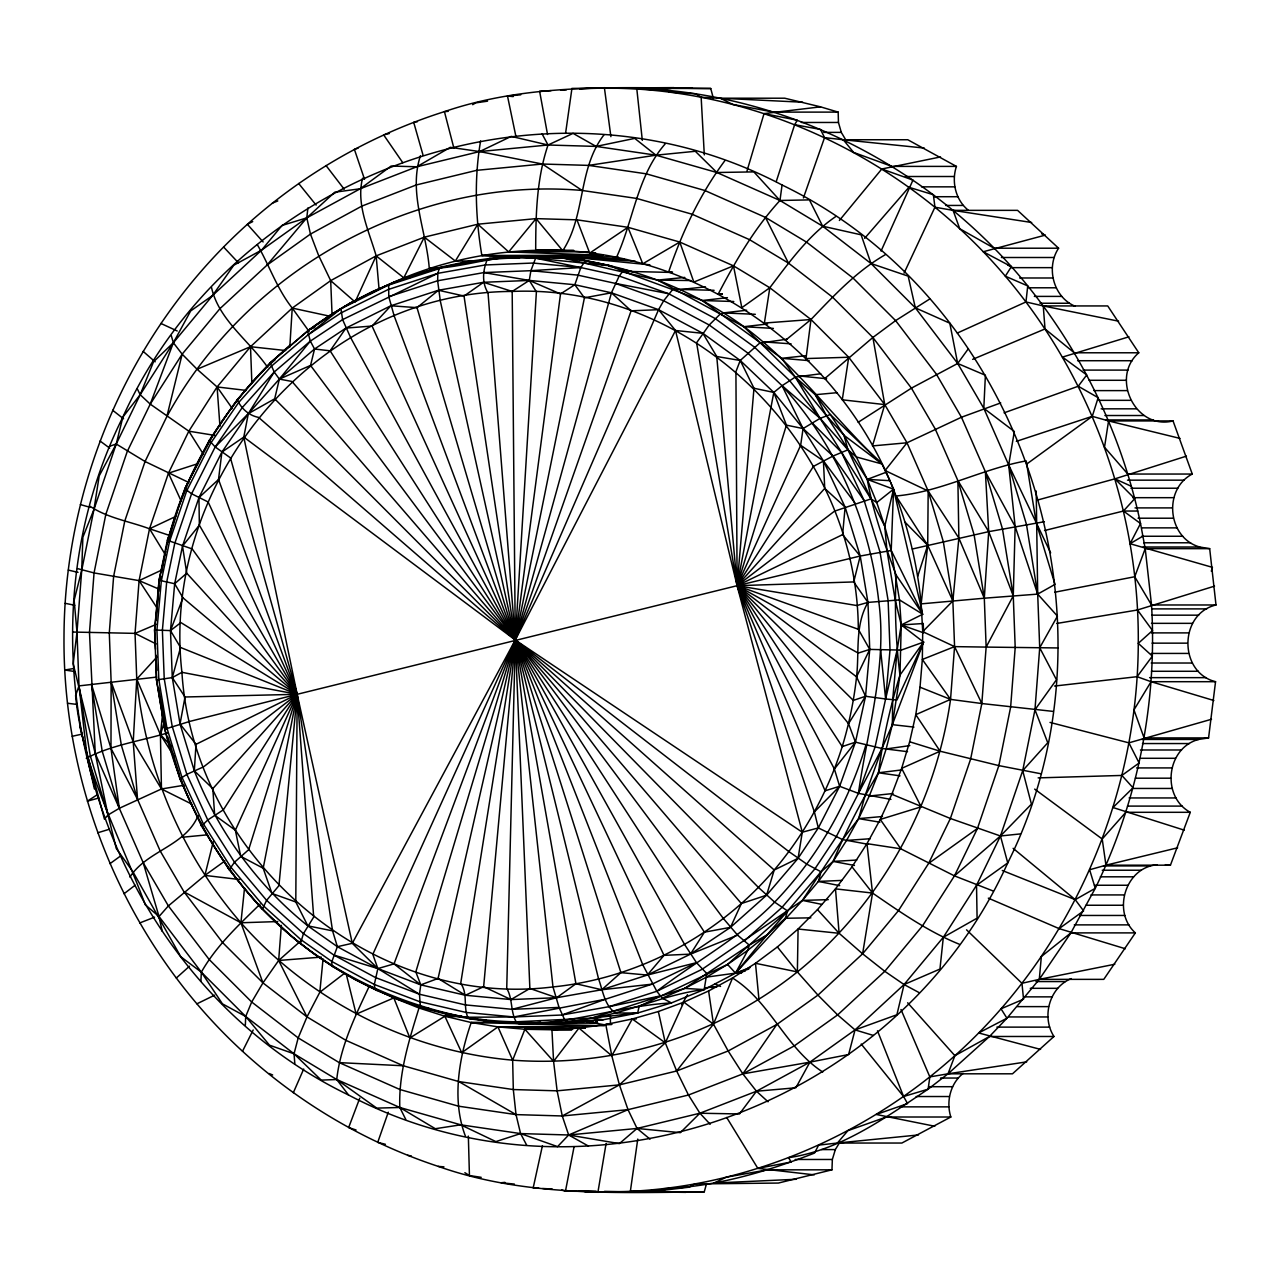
<?xml version="1.0" encoding="UTF-8"?>
<svg xmlns="http://www.w3.org/2000/svg" width="1280" height="1280" viewBox="0 0 1280 1280"><rect width="100%" height="100%" fill="white"/><g stroke="black" fill="none" stroke-linecap="round" stroke-linejoin="round"><path stroke-width="1.5" d="M293.76 938.128C356 989.712 435.12 1020.448 516.16 1021.824L518.752 1023.488C570.416 1024.704 620.016 1005.712 671.456 1002.912L662.192 998.144L656.816 991.264L642.752 964.768L515.28 640L394.208 316.032L388.768 296.688L437.632 280.768L483.936 272.576L530.896 270.688L577.696 275.104L615.296 283.376L663.696 300.736L709.2 324.992L747.568 352.88L782.08 385.696L803.072 428.576L823.424 460.896L845.12 507.12L860.208 556.032L867.952 602.4C854.688 625.52 859.44 651.584 856.56 676.832C853.952 700.48 849.152 723.84 842.224 746.608C827.984 791.712 804.816 833.936 774.208 870.016C718.8 935.184 638.208 978.368 552.976 986.928C368.96 1009.984 193.28 855.232 181.92 672.32C159.808 481.216 317.056 291.76 512.192 291.44C695.664 283.472 857.696 447.824 858.304 629.28L869.744 649.408L865.552 696.272L855.456 742.16L839.632 786.304L818.32 827.936L798.08 858.32L766.576 895.2L730.496 927.344L690.496 954.128L647.312 975.056L601.76 989.744L556.672 997.712L512.096 1009.312L465.296 1004.896L419.456 994.24L375.376 977.504L333.792 955.008L303.456 933.616L266.608 900.352L234.512 862.224L207.76 819.968L186.848 774.368L172.176 726.24L164.224 678.624L162.384 630.336L166.672 582.208L174.72 543.536L191.6 493.76L215.184 446.96L242.304 407.504L274.208 372.016L310.336 341.12L342.608 319.616L437.872 273.328L485.136 264.976L533.072 263.04L580.832 267.552L619.216 276L668.608 293.712L715.056 318.48L754.224 346.944L789.44 380.432L820.112 418.352L847.952 449.824L856.32 456.96L867.264 479.392L876.752 502.528L884.752 526.24L891.216 550.448L899.488 599.904L901.232 624.944L899.968 675.104L892.336 724.656L886.16 748.96L878.464 772.784L869.28 796.032L858.624 818.624L846.56 840.432L833.136 861.408L818.4 881.424L802.432 900.4L735.536 973.136L704.176 989.584L671.456 1002.912L637.664 1013.008L603.088 1019.792L568.048 1023.2L518.752 1023.488L494.384 1022L470.16 1018.896L446.192 1014.16L422.576 1007.824L399.408 999.904L376.784 990.448L354.832 979.488L333.616 967.088L313.232 953.28L293.76 938.128L262.368 909.152L241.728 885.296L229.184 869.744L213.04 844.704L201.536 826.064L179.92 778.912L164.752 729.168L156.512 679.92L154.608 630L159.056 580.256L167.376 540.272L184.816 488.816L209.216 440.432L223.888 418.592L237.248 399.632L270.224 362.944L309.264 329.648L329.472 315.568L350.528 302.88L372.336 291.616L394.832 281.872L417.888 273.648L441.44 266.992L465.344 261.92L489.52 258.48L513.872 256.672L538.272 256.512L623.696 258.88M428.48 1008.64L422.576 1007.824L420.4 1006.224L419.456 994.24L377.856 968.592L337.376 946.688L307.84 925.856L295.792 901.984L297.168 694.304L243.792 437.088L248.32 413.648L274.208 372.016L270.224 362.944L309.264 329.648L314.72 327.44M610.384 1023.936L610.432 1016.064M1036.208 491.024L1037.696 594.112L1039.712 647.776L1034.96 709.76L1022.704 770.64L1000.448 835.984L976.528 885.312L943.328 937.264L904.064 984.544L855.04 1029.904L809.888 1062.144L756.464 1091.232L699.904 1113.216L637.056 1128.448L568.656 1134.992L520.576 1133.584L460.72 1124.816L399.808 1107.488L376.768 1108.112L336.736 1079.52L294.032 1053.808L269.504 1045.184L245.696 1016.48L201.344 972.16L180.816 956.8L132.88 871.68L116.288 848.512L108 815.008L95.264 753.552L89.488 632.528L94.048 572.928L105.824 514.384L127.232 451.552L150.24 404.128L182.16 354.16L219.904 308.688L267.056 265.088L310.464 234.08L361.84 206.112L416.224 184.976L476.656 170.336L542.432 164.032L588.656 165.392L646.224 173.824L704.784 190.48L765.44 217.376L806.496 242.096L852.992 278L895.616 320.608L936.32 374.096L961.456 417.232L985.376 471.728L988.704 531.648L984.304 598.208L986.144 647.088L981.824 703.536L970.656 758.992L950.384 818.496L928.592 863.424L898.368 910.752L862.608 953.808L817.952 995.12L776.816 1024.48L728.16 1050.976L676.656 1070.992L619.408 1084.864L557.12 1090.832L513.312 1089.552L458.8 1081.568L403.328 1065.776L345.872 1040.32L306.992 1016.896L262.96 982.896L222.576 942.528L184.016 891.856L160.208 851.008L137.552 799.392L133.216 741.92L136.752 679.072L135.04 633.376L139.088 580.624L149.52 528.784L168.464 473.168L188.832 431.184L217.088 386.944L250.512 346.704L292.24 308.08L330.688 280.64L376.16 255.872L424.304 237.168L477.808 224.208L536.032 218.624L576.96 219.84L627.92 227.296L679.776 242.048L733.472 265.84L769.808 287.744L810.976 319.52L848.72 357.248L884.752 404.592L906.992 442.784L928.176 491.024L927.712 545.28L921.168 603.872L922.72 631.648L922.336 659.472L920.016 687.2L915.776 714.672L909.648 741.776L901.664 768.352L891.84 794.272L880.256 819.424L866.96 843.648L852 866.832L835.488 888.864L817.472 909.632L798.08 929.024L777.376 946.944L755.488 963.296L732.528 978L708.608 990.976L683.84 1002.176L658.352 1011.52L632.288 1018.976L605.776 1024.512L578.944 1028.08L551.936 1029.664L524.88 1029.264L497.936 1026.88L471.216 1022.528L444.864 1016.224L419.008 1008.016L393.808 997.92L369.36 986C355.344 1015.84 340.336 1046.336 336.736 1079.52L348.56 1095.008C587.568 1220.88 897.504 1107.024 1007.744 862.912C1127.664 623.024 1025.408 302.544 782.064 184.992C543.056 59.12 233.12 172.976 122.864 417.088C2.96 656.976 105.216 977.456 348.56 1095.008M370.496 293.648C421.12 266.416 478.304 251.92 535.696 250.336C535.744 214.992 536.56 178.8 548.032 145.008L542.096 133.888M354.24 301.872L350.528 302.88L340.944 308.768L342.608 319.616L350.656 337.664L515.28 640L684.592 944.48L696.496 962.656L706.8 973.568L704.176 989.584C665.36 994.144 630.144 1012 591.68 1018.08C559.536 1025.184 526.896 1021.856 494.384 1022C405.296 1010.368 318.832 971.152 257.936 904.064M498.992 1022.08L471.216 1022.528C458.928 1058.16 451.632 1100.032 465.408 1136.144M573.696 250.32L535.696 250.336C692.256 245.024 841.872 350.016 895.984 496C941.2 491.92 981.696 468.912 1026.192 460.896L1036.272 522.832L1055.008 584.4L1037.696 594.112L984.304 598.208L974.08 534.736L957.888 480.608L935.232 428.992L911.424 388.144L872.88 337.472L832.48 297.104L788.448 263.104L749.568 239.68L692.112 214.224L636.64 198.432L582.128 190.464L542.432 164.032L479.648 151.568L450.304 147.328L416.784 166.784L391.168 166.032L360.24 188.768L334.768 192.208L306.8 217.856L282.016 225.456L261.648 250.096L212.624 295.456L190.672 310.944L173.36 342.736L140.176 394.704L122.864 417.088L116.24 444.016L93.984 509.36L82.864 537.248L81.728 570.24L76.992 632.224L73.184 663.872L95.264 753.552L143.232 862.768L168.368 905.904L209.072 959.392L251.696 1002.016L298.192 1037.904L339.248 1062.624L399.904 1089.52L458.464 1106.176L516.016 1114.608L562.256 1115.968L628.016 1109.664L688.464 1095.024L742.848 1073.888L794.224 1045.92L837.632 1014.912L884.784 971.312L922.528 925.84L954.448 875.872L977.456 828.448L998.848 765.616L1010.64 707.088L1015.2 647.472L1013.264 595.872L1015.136 526.448L1008.688 464.992L1014.336 431.488L983.808 408.32L957.68 363.472L915.344 307.84L871.008 263.52L822.656 226.192L779.968 200.48L716.88 172.512L655.968 155.184L596.112 146.416L548.032 145.008L479.648 151.568L416.784 166.784L360.24 188.768L306.8 217.856L261.648 250.096L233.728 265.248L212.624 295.456L173.36 342.736L153.52 361.824L140.176 394.704L116.24 444.016L99.2 475.872L93.984 509.36L81.728 570.24L74.144 600.256L76.992 632.224L78.992 685.888L87.2 757.168L94.416 788.976M441.44 266.992L439.184 268.608L437.872 273.328L437.632 280.768L440.32 300.992L515.28 640L598.592 979.008C602.832 990.528 604.576 1005.888 615.584 1013.008L637.664 1013.008L639.12 1006.368L727.552 964.432L747.76 950.352L767.024 934.944L785.28 918.272L787.6 910.992L821.04 871.824L842.544 839.568L858.624 818.624L865.168 795.344L881.984 748.48L892.336 724.656L923.584 642.096L901.232 624.944L895.232 600.08L887.008 550.832L884.752 526.24L893.552 489.184L890.64 482.384M713.408 98.496L710.736 88.496C621.632 87.904 530.24 82.272 444.432 111.632C371.696 134.624 304.176 173.408 247.376 224.32C131.712 327.904 64.464 481.664 64 636.672C62.64 791.696 128.096 946.256 242.512 1051.264C298.704 1102.864 365.76 1142.496 438.24 1166.384C523.68 1196.64 615.136 1192.848 704.256 1191.84L706.576 1183.552M886.048 472.288L867.264 479.392C873.04 512.256 884.464 543.872 896.144 575.04C894.496 608.4 895.808 641.952 899.968 675.104C890.144 706.992 882.8 739.696 878.464 772.784C861.328 801.216 845.904 830.752 833.136 861.408L821.04 871.824L802.432 900.4L702.08 969.312L656.816 991.264L609.072 1006.672L561.792 1015.024L513.872 1016.96L467.776 1017.248C463.088 1006.272 468.064 993.648 460.72 983.36L515.28 640L560.512 293.936L574.832 284.736L580.832 267.552L583.984 262.752L586.864 261.104C635.232 269.136 681.856 286.896 723.408 312.912C786.72 351.312 828.88 414.064 882 463.984L889.904 480.688L867.264 479.392L826.336 415.504L815.296 394.704L795.28 377.088L743.792 326.72L657.616 280.096L562.64 258L538.272 256.512L535.6 258.176C453.952 255.056 372.672 282 307.584 330.992L310.336 341.12L314.544 349.008L310.544 365.44L723.376 918.512L737.584 935.136L749.28 945.12L767.024 934.944L787.6 910.992L774.64 902.128L758.352 887.36L515.28 640L274.672 398.816L279.36 379.088L310.336 341.12M578.944 1191.024C715.696 1199.36 853.456 1146.896 954.88 1055.68C1070.544 952.096 1137.808 798.336 1138.272 643.344C1139.616 488.32 1074.16 333.744 959.744 228.736C858.032 134.992 718.432 80.656 579.68 88.976M704.256 1191.84L604.384 1191.68L639.776 1191.84L664.608 1190.096L689.328 1187.152L694.768 1183.952L778.368 1183.056L831.968 1169.824L832.352 1159.472L835.328 1149.584L839.792 1142.272M245.344 1025.28L245.696 1016.48L251.696 1002.016L262.96 982.896L278.656 960.48L300.384 941.232M497.44 258.176L489.52 258.48L487.056 260.144C482.784 270.544 481.776 283.024 488.032 292.864L515.28 640L552.976 986.928L559.04 1007.424L564.704 1019.856L567.504 1021.52L603.088 1019.792L591.68 1018.08L516.16 1021.824C510.304 1011.456 512.88 998.736 506.736 988.384L515.28 640L512.192 291.44L529.28 280.432L574.832 284.736L611.44 292.8L658.56 309.696L702.864 333.312L740.224 360.48L773.808 392.416L803.072 428.576L833.024 456.032L864.192 500.688L880 551.968L888.128 600.576L890.016 649.872L885.616 698.992L875.04 747.104L858.432 793.376L836.096 837.024L814.88 868.88L781.856 907.552L744.016 941.232M921.872 612.48L891.216 550.448L893.552 489.184L867.264 479.392M200.912 980.992L201.344 972.16C216.176 945.872 238.72 925.088 260.048 904.144M156.176 620.32L159.056 580.256L165.648 551.6M637.76 1139.072L630.32 1191.584L664.608 1190.096L662.656 1188.768C714.928 1186.896 766.016 1171.984 814.512 1153.072L818.624 1145.104L837.408 1143.04L901.872 1143.04L950.832 1117.008C945.968 1101.76 950.304 1083.52 963.088 1073.44M289.808 347.072L292.24 308.08C276.992 288.896 269.232 265.184 257.264 244.576M560.512 293.936L529.28 280.432L483.552 282.288L438.464 290.256L390.896 305.76L345.968 328.08L314.544 349.008L279.36 379.088L248.32 413.648L221.904 452.064L198.944 497.616L182.512 546.08L174.672 583.728L170.496 630.592L172.288 677.6L180.032 723.968L196 744.336L194.32 770.816C217.984 831.296 257.152 885.184 307.84 925.856L332.56 930.864L337.376 946.688L331.888 961.52L331.824 965.664L333.616 967.088M294.816 1063.488L294.032 1053.808L298.192 1037.904L306.992 1016.896L278.656 960.48L281.344 925.344M726.704 1117.488L757.84 1168.368L791.184 1162L788.56 1157.68C840.624 1150.192 885.232 1117.856 928.112 1089.184L929.84 1076.896L948.016 1073.808L1012.496 1073.808L1053.968 1036.48C1041.312 1016.96 1049.328 987.312 1071.312 978.592M574.832 284.736L584.416 297.824L611.44 292.8L631.104 310.816L658.56 309.696L675.52 330.496L702.864 333.312L716.752 356.496L740.224 360.48L753.984 388.256L737.104 585.696L802.288 832.208L798.08 858.32L774.208 870.016L766.576 895.2L741.376 903.552L730.496 927.344L704.416 932.176L690.496 954.128L664.016 955.36L647.312 975.056L620.912 972.656L601.76 989.744L575.92 983.76L556.672 997.712L510.96 999.568L465.408 995.264L420.784 984.88L377.856 968.592L333.792 955.008M519.504 257.728L481.856 255.488C475.472 217.536 474.08 178.832 480.608 140.864M867.872 844.272L842.544 839.568L818.32 827.936L814.384 811.904L737.104 585.696L773.808 392.416L782.08 385.696C836.304 444.992 869.824 521.68 878.768 601.376C887.424 666.592 867.36 729.536 858.432 793.376L890.928 799.408M896.144 575.04L922.752 614.24L901.232 624.944L897.136 650L892.704 699.744L892.336 724.656L913.952 727.104M376.784 990.448L374.816 988.928L374.336 984.48L377.856 968.592L394.016 963.888L420.784 984.88L438.064 978.448L465.408 995.264L483.648 986.688L515.28 640L536.4 291.808L529.28 280.432L530.896 270.688L535.6 258.176L562.64 258L586.864 261.104L568.304 256.816L562.64 258M907.536 751.68L881.984 748.48L855.456 742.16L848.544 723.696L865.552 696.272L856.56 676.832L869.744 649.408L867.952 602.4L853.728 581.936L860.208 556.032L842.608 534.64L845.12 507.12L824.736 488.416L823.424 460.896L800.656 445.28L803.072 428.576L820.112 418.352L830.288 414.512L882 463.984L856.32 456.96L843.984 435.296L830.288 414.512L815.296 394.704L836.832 392.704M1141.952 739.44L1198.608 739.44L1208.576 737.92L1215.552 681.696C1178.496 672.464 1178.832 613.744 1216 604.976L1209.68 548.656L1199.744 547.008L1143.088 547.008M1040.528 773.696L998.848 765.616L940.112 751.216L915.776 714.672L950.544 699.392L954.576 646.624L952.864 600.928L958.864 538.08L957.888 480.608L988.704 531.648L1013.264 595.872L986.144 647.088L954.576 646.624L922.336 659.472L950.544 699.392C935.472 805.232 880.512 904.432 797.376 971.92C717.776 1035.648 614.368 1067.84 512.656 1060.16C408.72 1051.2 309.92 1000.928 240.912 922.768C181.744 854.816 145.584 768.592 136.752 679.072L156.88 657.12M966.56 929.824L1021.952 983.296L1039.296 979.36L1103.776 979.36L1135.36 932.896C1111.92 911.92 1125.168 867.36 1157.088 864.784M306.992 1016.896L319.808 992.256L323.056 958.912M162.848 711.28L160.432 734.72L161.456 788.976L191.824 804.128M244.544 887.936L240.912 922.768L262.96 982.896M362.56 178.208C355.888 204.512 368.992 230.992 376.16 255.872L355.104 302L330.688 280.64L318.624 255.52L310.464 234.08L306.8 217.856L307.888 207.984M957.344 333.04L1025.952 301.952L1027.744 285.92C927.072 160.976 767.984 83.488 606.896 88.256L710.736 88.496M861.216 1044.048L903.584 1096.512L928.112 1089.184L948.016 1073.808L989.488 1036.48L1006.944 1018.224L1039.296 979.36L1070.88 932.896L1095.28 888.304L1089.616 869.76L1105.952 865.184L1170.432 865.184L1190.288 812.304C1161.008 796.576 1166.32 747.952 1198.608 739.44M157.984 597.232L154.608 630L155.52 649.28M158.688 591.488L159.392 585.744M714.096 290.304L672.896 289.248L663.696 300.736L658.56 309.696L515.28 640L372.816 954.336L377.856 968.592L352.304 943.312L297.168 694.304L218.512 479.504L221.904 452.064L243.792 437.088L515.28 640L788.88 851.6L806.992 864.24L821.04 871.824L818.4 881.424L839.712 885.648M782.064 184.992L779.968 200.48C754.576 228.144 735.616 260.896 718.272 294L722.224 294.208M419.456 994.24L420.784 984.88L415.808 971.936L515.28 640L611.44 292.8L619.216 276L622.848 271.296L672.08 272.448M565.6 133.152L571.936 88.416L602.976 88.08M424.944 1007.792L419.008 1008.016C409.024 1040.24 398.576 1073.36 399.808 1107.488L405.728 1119.36M835.808 216.512C808.752 234.912 789.36 262.016 769.808 287.744L764.384 323.056L810.976 319.52C833.712 295.856 856.512 271.152 885.28 254.72M1199.744 547.008C1167.568 538.096 1162.8 489.424 1192.272 474.048L1173.04 420.928L1108.56 420.928L1092.272 416.336L1016.352 441.36M919.12 992.608L904.064 984.544L884.784 971.312L862.608 953.808L872.544 893.056L866.96 843.648L900.8 848.816L954.448 875.872L993.264 891.04M597.888 1192.4L606.112 1143.408M1173.04 420.928C1135.552 430.464 1110 377.472 1138.768 352.784L1107.728 305.936L1043.248 305.936L1025.952 301.952M572.704 250.768L562.752 250.736C585.824 215.504 577.824 168.592 603.968 134.88M164.688 555.344C179.248 482.48 218.08 415.488 270.224 362.944L289.984 345.056M159.056 580.256L174.672 583.728L182.944 597.792L170.496 630.592L180.528 647.472L172.288 677.6L185.024 696.992L180.032 723.968L194.32 770.816L212.816 788.656L214.672 815.216L235.36 830.208L240.72 856.352L263.184 868.224L271.968 893.472L295.792 901.984M160.08 579.984L160.8 576.192M161.504 572.4L164.336 557.232M561.728 1190.016L565.456 1191.184L574.096 1146.608M1075.264 306.304C1053.376 297.312 1045.712 267.568 1058.592 248.208L1017.568 210.352L953.088 210.352L934.944 207.216L933.376 194.736L908.928 187.28L864.64 238.32M263.184 868.224L297.168 694.304L230.416 457.84L215.184 446.96L209.216 440.432L210.464 439.568C228.672 410.624 248.976 381.824 275.152 359.744M584.416 297.824L515.28 640L438.064 978.448M968.16 210.112C955.488 199.872 951.376 181.6 956.416 166.4L907.776 139.744L843.296 139.744L824.544 137.632L820.528 129.44L794.64 124.688L776.256 181.552M542.416 1145.76L533.168 1187.968L538.88 1188.288M210.464 439.568L184.816 488.816L191.6 493.76L208.144 502L297.168 694.304L313.696 917.072L303.456 933.616L300.464 943.552C232.608 889.76 185.328 812.96 164.752 729.168L189.824 721.392L297.168 694.304L737.104 585.696L858.224 653.088L869.744 649.408L880.608 649.664L885.616 698.992L896.928 700.016L923.584 642.096L901.392 650.048L897.136 650L885.616 698.992L865.552 696.272L853.328 700.416L737.104 585.696L675.52 330.496L515.28 640L352.304 943.312L337.376 946.688M79.968 727.12L104.432 819.104L108 815.008L119.312 808.288L110.976 748.352L111.136 681.792L109.296 632.912L113.616 576.464L124.784 521.008L145.056 461.504L166.848 416.576L182.16 354.16L173.36 342.736L171.328 335.776M213.296 841.584L204.88 875.408L168.368 905.904L159.024 916.528L162.224 931.344M168.016 542.256L178.544 507.216L187.744 483.968M1211.312 571.168L1212.416 567.344L1130.048 543.712L1140.528 523.52C1122.288 436.896 1083.344 354.816 1027.744 285.92L1005.328 276.192L1011.36 266.656L983.232 251.76L1045.344 235.104L1041.664 233.824M747.04 170.848L764.032 113.616L820.528 106.848L838.176 112.112L838.448 122.464L841.296 132.384L845.68 139.744M929.712 299.008L895.616 320.608L872.88 337.472L884.752 404.592L872.48 445.92L906.992 442.784L961.456 417.232L1000.72 402.912M164.336 721.952L160.432 734.72L173.952 756.08M753.984 388.256L773.808 392.416L786.432 425.136L737.104 585.696L825.104 790.8L839.632 786.304L858.432 793.376L881.984 748.48M917.696 576.288L927.712 545.28L895.984 496C909.168 530.64 917.632 566.992 921.168 603.872L984.304 598.208L958.864 538.08L928.176 491.024L885.104 470.528L906.992 442.784M420.448 155.728C408.24 192.688 426.464 231.248 429.28 268.48C459.68 268.304 489.136 256.8 519.648 256.72M156.56 677.104L78.992 685.888L75.6 695.6C82.624 770.144 119.856 835.712 145.232 904.736L159.024 916.528L201.344 972.16L222.448 1003.856L245.696 1016.48L294.032 1053.808L321.216 1080.112L336.736 1079.52L399.808 1107.488L435.312 1128.72L460.72 1124.816L495.888 1141.616L520.576 1133.584L557.568 1146.624L568.656 1134.992L628.016 1109.664L619.408 1084.864L611.808 1055.792L605.776 1024.512L611.696 1024.288M388.288 1112.208L377.728 1142.368L385.408 1144.288M803.408 197.952L824.544 137.632M631.104 310.816L515.28 640L394.016 963.888M865.936 744.928C848.32 803.664 817.264 857.952 774.64 902.128C740.016 937.824 695.872 961.104 656.816 991.264M1002.288 870.496L1075.232 899.664L1095.28 888.304C1137.92 800.704 1157.408 702.192 1151.52 604.976L1134.736 576.736L1145.216 548.656L1140.528 523.52L1123.44 511.04L1044.528 530.528M203.264 454.048L188.832 431.184L150.24 404.128L173.36 342.736M170.864 531.04L167.376 540.272L192.224 548.96L297.168 694.304L332.56 930.864M359.76 1098.16L348.64 1127.568L356.064 1129.984M1053.968 1036.48L989.488 1036.48L954.88 1055.68L948.016 1073.808L1026.72 1061.856M616.432 257.472C633.568 220.096 637.264 175.616 665.216 143.856M526.656 1145.12L520.576 1133.584L516.016 1114.608L513.312 1089.552L512.656 1060.16L524.88 1029.264L572.816 1029.12M710.176 1124.288L699.904 1113.216L688.464 1095.024L676.656 1070.992L713.456 1024.128L732.528 978C770.352 1001.584 785.312 1047.696 822.736 1072.016M293.328 1092.72L303.696 1069.024M881.04 251.088L912.976 180.08L881.792 168.992L839.376 220.464M800.656 445.28L737.104 585.696L834.4 769.008L839.632 786.304L814.384 811.904M235.36 830.208L297.168 694.304L199.36 525.184L198.944 497.616L218.512 479.504M588.512 1146.112L568.656 1134.992L562.256 1115.968L619.408 1084.864L665.312 1042.832L683.84 1002.176L713.456 1024.128L728.16 1050.976L742.848 1073.888L756.464 1091.232L768.048 1101.792M904.064 273.12L934.944 207.216M242.512 1051.264L253.2 1029.968M891.84 794.272L950.384 818.496L1000.448 835.984L1007.744 862.912L976.528 885.312L977.088 918.176L943.328 937.264L939.952 969.056L904.064 984.544L896.896 1014.752L855.04 1029.904L848.608 1054.544L809.888 1062.144L795.856 1087.792L756.464 1091.232L739.456 1113.968L699.904 1113.216L680.32 1132.672L637.056 1128.448L619.376 1143.616L568.656 1134.992M129.904 877.088C146.88 850.592 185.296 846.288 198.112 815.632M636.272 1018.976L632.288 1018.976L611.808 1055.792L578.944 1028.08L553.584 1061.376L557.12 1090.832L562.256 1115.968M681.728 1004.704L687.536 994.688M794.64 124.688L797.312 120.208L764.032 113.616M379.04 289.024L376.16 255.872L403.808 277.824L424.304 237.168L455.344 261.024L477.808 224.208L508.688 251.92L602.928 255.248L589.872 257.936M166.848 416.576C246.896 269.504 414.592 175.92 582.128 190.464M724.896 160.64C699.904 194.256 682.048 232.432 668.624 271.984L672.576 272.112M776.816 1024.48L742.848 1073.888L809.888 1062.144M314.544 349.008L330.112 350.816L345.968 328.08L372.064 326.048L390.896 305.76L417.008 307.664L438.464 290.256L464.032 296.048L483.552 282.288L512.192 291.44M899.968 675.104L923.584 642.096M968.4 348.656L957.68 363.472L911.424 388.144L858.176 422.304M1054.544 686.048L1137.088 676.688L1152.368 656.128L1138.272 643.344L1152.528 630.544L1137.488 609.984L1056.816 623.456M1004.08 412.848L1078.24 386.24L1086.736 374.944L1062.48 357.088L1128.944 336.8M834.4 769.008L855.456 742.16L842.224 746.608L737.104 585.696L696.592 342.736L709.2 324.992L719.936 314.336L723.408 312.912L746.688 310.224M199.36 525.184L182.512 546.08L186.736 573.2L297.168 694.304L278.928 885.68L266.608 900.352L262.368 909.152C226.88 871.04 198.512 826.304 180.272 777.472L179.92 778.912L186.848 774.368L203.664 766.784L297.168 694.304L182.944 597.792M767.024 934.944L735.536 973.136L706.496 977.12L684.672 988.384L662.192 998.144M267.056 265.088L306.8 217.856M86.24 758.288C111.248 745.04 140.784 740.992 167.872 732.848M1177.632 847.792L1105.952 865.184L1102.208 839.008L1125.808 812.304L1190.288 812.304M212.816 788.656L297.168 694.304L180.88 622.576L170.496 630.592L154.608 630L155.616 629.952M824.736 488.416L737.104 585.696L848.544 723.696M954.448 875.872L1000.448 835.984L1031.424 804.128L1022.704 770.64L1047.76 742.752L1034.96 709.76L1056.464 679.76L1039.712 647.776L1057.44 616.128L1037.696 594.112L1015.136 526.448L985.376 471.728L1002.464 528.864L1013.264 595.872M928.176 491.024L943.312 541.616L952.864 600.928L922.72 631.648L954.576 646.624L981.824 703.536L1053.072 711.392M215.184 446.96L248.32 413.648L274.672 398.816M176.304 978.048L189.488 966.208M824.848 378.512L872.88 337.472M787.6 910.992L727.552 964.432L706.496 977.12M174.672 583.728L186.736 573.2M394.832 281.872L340.944 308.768L307.952 334.928L271.072 366.48L238.512 402.688L210.832 442.976L186.752 490.736L169.52 541.536L161.312 581.008L156.928 630.128L158.816 679.424L166.928 728.032L181.904 777.136L203.248 823.696L230.56 866.816L263.312 905.728L300.912 939.68L331.888 961.52L374.336 984.48L419.328 1001.552L466.112 1012.448L513.872 1016.96L605.36 999.232L652.144 984.144L696.496 962.656L647.312 975.056M785.808 340.048L810.976 319.52L806 358.56L848.72 357.248L842.272 399.808L884.752 404.592M124.016 893.76L135.072 885.248M319.808 992.256L344.272 973.488M238.624 398.576L237.248 399.632C241.088 408.464 248.944 415.568 258.56 417.392L515.28 640L774.208 870.016M109.984 863.664L121.12 855.568M1027.056 463.808L1092.272 416.336L1098.16 397.68L1078.24 386.24M988.32 898.144L1059.12 928.624L1083.584 910.896L1075.232 899.664L1013.12 848.32M1038.144 777.888L1121.872 775.44L1139.12 762.992L1128.88 742.848L1050.016 722.416M224.848 861.008L204.88 875.408L239.584 879.52M928.592 863.424L977.456 828.448M769.808 287.744L741.84 307.68L733.472 265.84L693.84 282.08L679.776 242.048L642.784 263.776L627.92 227.296L589.712 253.12L576.96 219.84M637.664 1013.008L591.68 1018.08L684.672 988.384L749.28 945.12L747.76 950.352L735.536 973.136L727.552 964.432M307.584 330.992L340.944 308.768M307.952 334.928L340.896 312.992L388 289.6L437.872 273.328M97.248 794.752L87.36 801.152L98.832 798M472.656 104.688L475.744 102.864L487.536 101.168M1130.048 543.712L1143.008 536.064M556.672 997.712L529.872 988.48L510.96 999.568L483.648 986.688M820.72 373.76L795.28 377.088L782.08 385.696L820.112 418.352L870.992 498.896L884.752 526.24M635.408 261.296L568.304 256.816L610.832 265.84L622.848 271.296L702.192 300.512L781.712 358.304L795.28 377.088L826.336 415.504L843.984 435.296L847.952 449.824L833.024 456.032L813.44 466.4L737.104 585.696L856.56 676.832M252.704 221.6L247.376 224.32L263.12 241.952M196 744.336L297.168 694.304L180.528 647.472M196.928 1003.808L214.608 995.184M842.608 534.64L737.104 585.696L716.752 356.496M479.648 151.568L511.248 136.384L548.032 145.008L573.056 133.376L596.112 146.416L634.736 138.384L655.968 155.184L695.312 151.28L716.88 172.512L753.856 171.888L779.968 200.48L809.408 199.888L822.656 226.192L861.12 234.816L871.008 263.52L908.176 276.144L915.344 307.84L949.808 323.2L957.68 363.472L985.392 375.264L983.808 408.32L1008.688 464.992L1050.656 552.896M175.552 516.544L149.52 528.784C129.824 521.472 107.744 518.064 90.096 506.304M161.504 570.16L139.088 580.624L94.048 572.928L77.552 568.608M274.208 372.016L279.36 379.088L310.544 365.44M161.456 788.976L119.312 808.288L102.208 751.136L91.424 684.128L110.976 748.352L137.552 799.392L121.36 745.264L111.136 681.792L133.216 741.92L161.456 788.976L184.096 785.248M72.688 632.048L135.04 633.376L156.4 624.304M182.16 354.16L197.088 369.248L250.512 346.704L285.648 350.544M972.656 359.36L1045.024 328.944L1074.288 352.784L1138.768 352.784M272.432 203.104L277.792 200.944M690.496 954.128L737.584 935.136M139.792 922.928L154.576 917.168M750.336 967.424L735.536 973.136L741.504 973.136M561.792 1015.024L605.36 999.232M1137.488 609.984L1214.528 586.128M787.024 339.2L759.6 343.168L740.224 360.48L735.92 371.696L737.104 585.696L858.304 629.28M922.304 612.32L893.552 489.184L876.752 502.528L870.992 498.896L834.48 511.2L737.104 585.696L856.8 605.536L867.952 602.4L899.488 599.904L922.752 614.24M110.128 446.096L116.24 444.016L145.056 461.504L188.96 482.576M439.184 268.608L388.672 285.072L388.768 296.688M198.112 463.584L168.464 473.168L181.2 501.152M1128.88 742.848L1211.52 719.264M358.112 148.144L354.384 149.328L364.528 179.248M1186.448 456.128L1114.912 478.848L1038.352 499.824M748.8 969.088L735.536 973.136L745.216 971.104M97.76 832.768L109.184 829.312M818.32 827.936L802.288 832.208L515.28 640L292.016 381.472L279.36 379.088M881.792 168.992L940.512 156.944M389.424 133.488L383.648 134.896L402.784 162.704M912.336 549.008L988.704 531.648L1044.384 521.712M158.56 687.744L165.808 729.552L164.752 729.168L156.512 679.92L172.288 677.6L181.92 672.32L297.168 694.304L248.64 849.712L234.512 862.224L229.184 869.744L226.736 865.488M72.208 736.288L81.904 734.16M609.072 1006.672L660.944 995.792M1114.816 964.24L1039.296 979.36L1041.344 956.544L1070.88 932.896L1135.36 932.896M1054.736 592.224L1134.736 576.736M417.424 121.696L413.696 122.32L422.992 154.96M72.656 668.704L64.784 670.016L74.624 671.504M588.656 165.392L655.968 155.184M417.888 273.648L423.6 272.816M886.16 748.96L909.824 745.616M536.72 1022.688L540.576 1022.192M902.224 769.856L878.464 772.784L900 775.84M705.568 987.824L716.912 986.448M711.104 987.6L716.768 986.896M767.6 323.984L743.792 326.72L773.392 328.4M727.424 297.664L702.192 300.512L733.792 301.52M601.76 989.744L652.144 984.144M680.224 289.552L705.472 286.848M805.408 355.76L781.712 358.304L809.168 360.656M869.28 796.032L893.088 793.52M1000.448 835.984L1020.48 833.904M918.48 1134.944L837.408 1143.04L847.872 1130.672L886.352 1117.008L950.832 1117.008M504.928 1182.368L501.12 1182.752L514.368 1184.08M684.832 277.424L657.616 280.096L691.056 280.56M182.624 837.216L207.504 834.816M516.032 137.04L507.504 96.048L520.768 94.8M891.216 550.448L860.208 556.032L737.104 585.696L853.728 581.936M882.432 816.512L858.624 818.624L879.888 822.192M278.656 960.48L321.312 957.104M448.24 111.344L444.432 111.632L453.92 148.272M846.56 840.432L870.32 838.72M409.712 277.456L403.808 277.824L409.744 277.872M530.896 270.688L580.832 267.552L535.6 258.176L513.872 256.672M718.272 294L722.24 293.76M856.8 860.048L833.136 861.408L854.464 865.456M465.344 261.92L474.96 261.424M429.28 268.48L441.264 267.856M551.056 90.672L539.616 91.232L547.536 134.496M560.592 90.192L566.32 89.904M796.384 1179.264L713.888 1183.056L726.528 1177.136L767.488 1169.824L831.968 1169.824M818.4 881.424L841.936 880.416M512.096 1009.312L559.04 1007.424M503.392 257.952L521.232 257.264M642.32 140.336L636.8 88.816L692.368 87.744M277.76 921.568L240.912 922.768L184.016 891.856M828.256 899.648L802.432 900.4L821.776 904.368M460.832 1015.808L444.864 1016.224L409.856 1037.952L393.808 997.92L356.16 1014.16L346.272 974.224M185.024 696.992L297.168 694.304L223.392 809.824L207.76 819.968L201.536 826.064L200.704 823.04M584.912 1027.936L578.944 1028.08L584.88 1028.08M518.752 1023.488L524.032 1023.376M595.616 252.992L589.712 253.12L595.648 253.168M785.28 918.272L810.88 917.84M596.56 1026.032L497.936 1026.88L461.712 1052.704L444.864 1016.224L460.8 1016.752M572.32 1029.424L524.88 1029.264L553.584 1061.376L551.936 1029.664L571.904 1029.472M606.928 88.064L674 87.632M572.64 250.688L562.752 250.736L536.032 218.624L508.688 251.92L587.744 251.76M481.856 255.488L602.928 255.248M602.864 88.16L591.136 88.16L602.96 88.24M838.176 112.112L773.696 112.112L732.832 104.448L720.256 98.208L701.152 97.248L695.744 93.808L669.104 92.032L671.072 90.56L636.8 88.816M801.328 122.464L838.448 122.464M823.712 132.384L841.296 132.384M956.416 166.4L891.952 166.4L853.616 152.432L843.296 139.744L924.288 148.064M905.424 176.512L954.272 176.512M921.52 186.848L954.736 186.848M934.336 196.72L957.792 196.72M945.616 205.44L963.2 205.44M1058.592 248.208L994.112 248.208L959.744 228.736L953.088 210.352L1031.664 222.496M550.704 256.816L618.064 256.816M1001.408 257.504L1054.16 257.504M455.344 261.024L475.28 261.024M1011.168 267.648L1052.208 267.648M1019.648 277.984L1052.864 277.984M1028.736 287.792L1056.096 287.792M1034.336 296.4L1061.68 296.4M1039.936 303.248L1069.248 303.248M1077.584 360.72L1132.288 360.72M1083.088 370.096L1128.032 370.096M1089.152 380.288L1126.272 380.288M1093.904 390.608L1127.12 390.608M1099.28 400.336L1130.544 400.336M1101.136 408.832L1136.304 408.832M1104.912 415.52L1143.984 415.52M1106.208 419.936L1153.104 419.936M1192.272 474.048L1127.792 474.048L1104.512 447.232L1108.56 420.928L1180.032 438.416M1127.472 480.16L1184.144 480.16M1130.928 488.224L1177.824 488.224M1132.704 497.68L1173.728 497.68M1135.04 507.904L1172.176 507.904M1137.76 511.04L1123.44 511.04L1134.72 498.64L1114.912 478.848L1131.392 486.304M1138.048 518.208L1173.216 518.208M1141.664 527.872L1176.832 527.872M1141.712 536.256L1182.736 536.256M1143.664 542.784L1190.56 542.784M1209.68 548.656L1145.216 548.656L1151.52 604.976L1216 604.976M1151.968 608.896L1206.688 608.896M1151.776 615.168L1198.672 615.168M1151.472 623.344L1192.512 623.344M1151.472 632.896L1188.608 632.896M1152.064 643.152L1187.232 643.152M1151.36 653.424L1188.48 653.424M1151.232 663.024L1192.272 663.024M1151.44 671.28L1198.336 671.28M1149.616 677.648L1206.288 677.648M1215.552 681.696L1151.072 681.696L1137.088 676.688M1208.576 737.92L1144.096 737.92L1133.952 709.904L1151.072 681.696L1213.856 700.512M1142.48 743.552L1189.376 743.552M1140.448 749.984L1181.488 749.984M1140.304 758.288L1175.472 758.288M1136.592 767.92L1171.76 767.92M1135.408 778.192L1170.576 778.192M1132.944 788.448L1172.032 788.448M1129.104 797.952L1176 797.952M1127.52 806.096L1182.224 806.096M1103.584 865.92L1150.48 865.92M1102.24 870.224L1141.312 870.224M1100.336 876.816L1133.552 876.816M1094.48 885.248L1127.696 885.248M1090.944 894.928L1124.16 894.928M1086.064 905.248L1123.184 905.248M1079.888 915.456L1124.832 915.456M1074.272 924.88L1128.976 924.88M1035.952 981.568L1065.264 981.568M1030.272 988.32L1057.616 988.32M1024.576 996.864L1051.936 996.864M1017.328 1006.624L1048.576 1006.624M1008.72 1016.944L1047.792 1016.944M536.832 1023.184L597.552 1023.152L587.088 1021.984L597.536 1023.104L596.656 1019.344M996.88 1027.12L1049.632 1027.12M940.496 1078.048L958.08 1078.048M929.104 1086.704L952.56 1086.704M916.176 1096.528L949.392 1096.528M899.968 1106.864L948.8 1106.864M821.648 1149.584L835.328 1149.584M795.232 1159.472L832.352 1159.472M596.384 1191.504L565.456 1191.184M604.192 1191.504L667.504 1192.256M605.776 1024.512L611.68 1024.512M551.936 1029.664L571.808 1029.68M1057.936 647.952L986.144 647.088M685.888 1192.368L630.32 1191.584M535.696 250.336L573.504 250.864M585.184 1028.144L497.936 1026.88L512.656 1060.16M897.136 650L880.608 649.664M471.216 1022.528L604.4 1025.76M494.384 1022L517.456 1022.704M419.008 1008.016L428.992 1008.4M723.408 312.912L755.328 314.304M802.704 102.224L720.256 98.208L784.736 98.208L820.528 106.848M339.248 1062.624L403.328 1065.776M542.704 1188.496L552.224 1189.024M684.672 988.384L704.176 989.584M476.032 1019.296L470.16 1018.896L467.776 1017.248M479.952 1019.568L485.824 1019.968M763.264 341.872L791.088 343.84M438.24 1166.384L443.936 1166.848M507.504 96.048L513.216 96.592M535.6 258.176L610.832 265.84M1165.408 864.688L1170.432 865.184M649.888 264.832L568.304 256.816L605.264 265.408M799.088 375.936L826.64 378.752M595.664 1019.408L596.544 1023.184L590.976 1022.384L597.04 1023.024L596.16 1019.12L597.04 1023.024L587.12 1021.984M446.192 1014.16L454.064 1014.976M814.256 1174.864L757.84 1168.368M959.296 944.224C928.032 931.568 900.208 912.048 872.544 893.056L835.488 888.864L839.12 933.296L862.608 953.808M246.304 390.432L217.088 386.944L197.088 369.248M67.52 703.264L77.296 704.464M981.824 703.536L950.544 699.392L920.016 687.2M589.072 1022.192L596.544 1023.184L595.6 1022.864M588.832 1022.144L596.544 1023.184L595.04 1022.8M591.648 1022.464L596.544 1023.184L593.6 1022.656M464.864 1172.672L469.44 1175.552L481.216 1177.328M188.832 431.184L215.056 435.44M407.632 1155.312L411.344 1155.952M483.936 272.576L529.28 280.432M589.792 1022.096L604.752 1024.864M934.816 1126.256L876.24 1114.464L907.552 1103.584L903.584 1096.512L877.488 1030.816M615.296 283.376L668.608 293.712M489.52 258.48L492.944 259.168M1118.592 321.184L1043.248 305.936L1045.024 328.944M65.184 603.312L74.784 605.28M786.432 425.136L803.072 428.576M330.24 316.304L292.24 308.08L309.136 331.504M609.168 266.304L634.448 272.192M68.304 570.096L78.016 572.352M1040.56 1049.408L978.64 1032.96L1006.944 1018.224L1001.024 1008.8L1023.552 999.184L1021.952 983.296M80.384 504.56L89.92 507.296M1125.344 948.752L1059.12 928.624M873.36 1035.424L855.04 1029.904L837.632 1014.912L817.952 995.12L797.376 971.92L777.376 946.944M1184.256 830.16L1112.976 807.52L1133.024 787.808L1121.872 775.44M909.648 741.776L940.112 751.216L901.664 768.352L921.152 806.832L880.256 819.424L900.8 848.816M170.384 535.712L149.52 528.784L165.76 555.36M269.104 1073.52L272.656 1074.976M1007.744 265.136L1011.36 266.656M158.704 588.992L139.088 580.624L156.56 607.216M160.928 323.456L177.2 330.976M715.152 983.936L720.56 986.448M135.04 633.376L156.128 643.952M458.8 1081.568L516.016 1114.608M632.288 1018.976L665.312 1042.832L676.656 1070.992M1034.672 789.104L1102.208 839.008M100.048 440.992L109.696 448.128M843.984 435.296L882 463.984M112.656 410.256L123.568 418.8M650.016 1139.136L637.056 1128.448L628.016 1109.664M143.136 351.376L155.152 361.84M150.24 404.128L140.176 394.704L137.36 388.96M812.128 422.848L841.44 452.24L864.192 500.688M905.088 522.208L927.712 545.28L952.864 600.928M171.488 746.256L160.432 734.72L136.752 679.072M223.616 247.04L238.432 262.832M817.472 909.632L839.12 933.296L798.08 929.024L797.376 971.92L755.488 963.296L758.944 999.36M907.648 1002.768L954.88 1055.68M267.696 367.408C249.504 340.928 218.56 319.92 211.504 287.392M741.376 903.552L515.28 640L330.112 350.816M298.672 183.488L316.128 205.088M852 866.832L872.544 893.056M326.032 165.552L344.24 189.28M823.424 460.896L855.312 503.504M232.352 408.544L217.088 386.944L219.968 426.48M704.416 932.176L515.28 640L372.064 326.048M795.28 377.088L820.112 418.352M765.44 217.376L788.448 263.104M664.016 955.36L515.28 640L417.008 307.664M847.952 449.824L870.992 498.896M900.976 1009.504L929.84 1076.896M179.648 775.648L167.792 737.008M567.504 1021.52L568.048 1023.2M620.912 972.656L515.28 640L464.032 296.048M1008.688 464.992L1026.464 524.416L1037.696 594.112M108 815.008L90.224 755.584L78.992 685.888M143.232 862.768L159.024 916.528M658.352 1011.52L665.312 1042.832M575.92 983.76L515.28 640L529.872 988.48M708.608 990.976L713.456 1024.128M604.384 87.6L610.896 136.656M156.864 670.464L155.776 655.056L156.512 679.92M701.152 97.248L704.304 154.88M330.688 280.64L332.064 314.816M250.512 346.704L251.872 383.408M468.352 1136.096L469.44 1175.552M923.248 623.52L901.232 624.944L923.536 632.816L923.248 623.52M596.48 1191.568L584.656 1191.504L596.496 1191.6M596.928 1023.008L596.048 1019.232L596.928 1023.008"/></g></svg>
